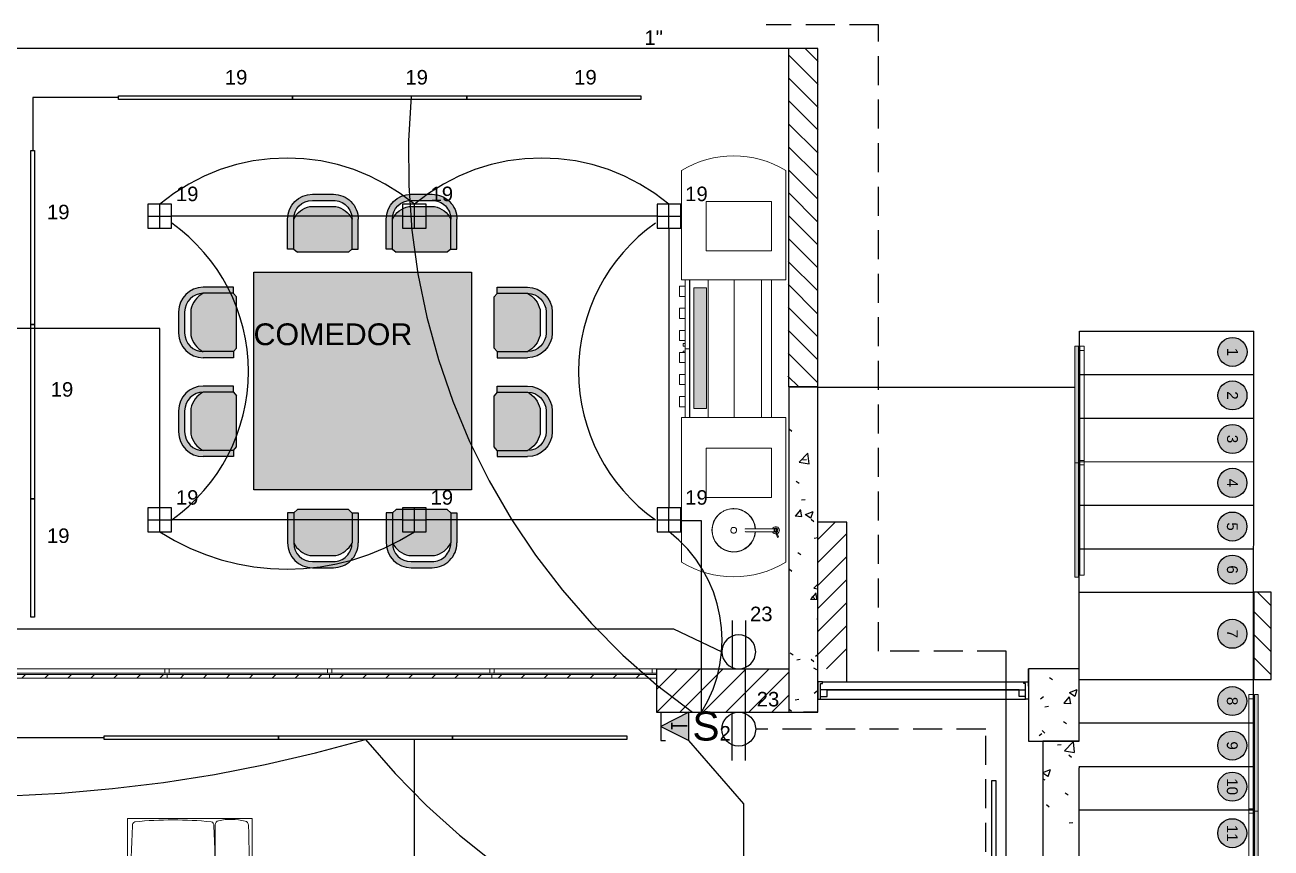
# Model space of a CAD drawing. Header units: inches. Extents: x 131 to 82119, y 71 to 16923.
# Drawn here: x 384.89 to 393.47, y 184.17 to 189.84 of the extents above; entities that cross this region are included whole.
import ezdxf
from ezdxf.enums import TextEntityAlignment as Align

# ---------------------------------------------------------------- set-up
doc = ezdxf.new("R2010")
doc.units = ezdxf.units.IN
doc.header["$MEASUREMENT"] = 0
doc.linetypes.add('HIDDEN', pattern=[9.525, 6.35, -3.175])
doc.linetypes.add('PISO', pattern=[0.3, 0.2, -0.1])
for name, color, linetype in [('A-ACHU-SOLID 255', 255, 'Continuous'), ('A-MUEB', 3, 'Continuous'), ('Arquitectonico', 253, 'Continuous'), ('INTERRUPTORES', 6, 'Continuous'), ('LAMPARAS', 20, 'Continuous'), ('Retorno', 5, 'HIDDEN')]:
    doc.layers.add(name, color=color, linetype=linetype)
for name, color, linetype, lineweight in [('A-GLAZ-CURT-MCUT', 52, 'Continuous', 18), ('A-GLAZ-CURT-OTLN', 52, 'Continuous', 18), ('A-GLAZ-CWMG-MCUT', 51, 'Continuous', 18), ('A-GLAZ-CWMG-OTLN', 51, 'Continuous', 18), ('DUCTO-PARED O TECHO', 7, 'Continuous', 25), ('DUCTO-PISO', 7, 'PISO', 25), ('I-FURN-____-OTLN', 30, 'Continuous', 18), ('Q-SPCQ-____-OTLN', 91, 'Continuous', 18), ('RED-TELEFONO', 240, 'TELEFONO', 25), ('RED-TELÉFONO', 240, 'TELEFONO', 25), ('SIMBOLOGIA', 150, 'Continuous', 25)]:
    doc.layers.add(name, color=color, linetype=linetype, lineweight=lineweight)
doc.styles.add('Arial_1', font='arial.ttf', dxfattribs={"height": 0.15})
doc.styles.add('ROMANS', font='romans.shx', dxfattribs={"width": 0.625})
doc.styles.get("Standard").update_dxf_attribs({"font": 'arial.ttf'})
doc.styles.add('swis Lt BT', font='swissl.ttf')
doc.linetypes.add('TELEFONO', pattern='A,0.32,-0.12,["TEL",Standard,S=0.065,R=0,X=-0.065,Y=-0.0325],-0.14', length=0.58)
pattern_1 = [(50, (393.4712, 186.17345), (0.546432, -0.047308), [0.057, -0.629]), (355, (393.4712, 186.17345), (-0.10543, 0.57337), [0.046, -0.503]), (100.451, (393.5172, 186.16945), (0.440955, 0.52571), [0.049, -0.534]), (46.184, (393.4712, 186.32545), (0.81312, -0.12606), [0.086, -0.943]), (96.636, (393.5392, 186.31545), (0.711995, 0.74225), [0.073, -0.801]), (351.184, (393.4712, 186.32545), (0.71223, 0.74262), [0.069, -0.754]), (21, (393.5472, 186.28745), (0.454985, -0.306292), [0.057, -0.629]), (326, (393.5472, 186.28745), (0.185766, 0.552594), [0.046, -0.503]), (71.451, (393.5852, 186.26245), (0.640536, 0.246016), [0.049, -0.534]), (37.5, (393.47122, 186.17345), (0.009206, 0.2541166), [0.025, -0.472, 0.025, -0.485, -0.505]), (37.5, (393.47122, 186.17345), (0.009206, 0.2541166), [-1.007, 0.025, -0.48]), (7.5, (393.47122, 186.17345), (0.200461, 0.300738), [0.025, -0.266, 0.025, -0.46, -0.192]), (7.5, (393.47122, 186.17345), (0.200461, 0.300738), [-0.776, 0.025, -0.167]), (327.5, (393.30122, 186.17345), (0.406483, -0.0170776), [0.025, -0.165, 0.025, -0.569, -0.789]), (327.5, (393.30122, 186.17345), (0.406483, -0.0170776), [-0.785, 0.025, -0.764]), (317.5, (393.22522, 186.17345), (0.443999, 0.076008), [0.025, -0.223, 0.025, -0.37, -0.56]), (317.5, (393.22522, 186.17345), (0.443999, 0.076008), [-0.642, 0.025, -0.535])]

# ---------------------------------------------------------------- blocks, each defined once
blk = doc.blocks.new('System Panel - Glazed-1501432-ARQ-SS')
at = {"layer": 'A-GLAZ-CURT-OTLN'}
h = blk.add_hatch(dxfattribs=at)
h.set_pattern_fill('FP_8', color=8, style=0, pattern_type=2)
h.set_pattern_definition([(45, (8.173, 0.781), (-0.079196, 0.079196), [])])
h.paths.add_polyline_path([(0.5669, -0.0495), (0.5669, -0.0245), (-0.5669, -0.0245), (-0.5669, -0.0495)], flags=0)
at = {"layer": 'A-GLAZ-CURT-MCUT'}
for p, q in [((0.5669, -0.0245), (-0.5669, -0.0245)), ((-0.5669, -0.0245), (-0.5669, -0.0495)), ((-0.5669, -0.0495), (0.5669, -0.0495)), ((0.5669, -0.0495), (0.5669, -0.0245))]:
    blk.add_line(p, q, dxfattribs=at)
blk = doc.blocks.new('Rectangular Mullion - 30mm Square-V1-ARQ-SS')
at = {"layer": 'A-GLAZ-CWMG-MCUT'}
for p, q in [((-0.03, 0.015), (0, 0.015)), ((-0.03, -0.015), (-0.03, 0.015)), ((0, 0.015), (0, -0.015)), ((0, -0.015), (-0.03, -0.015))]:
    blk.add_line(p, q, dxfattribs=at)
blk = doc.blocks.new('Rectangular Mullion - 30mm Square-1395236-ARQ-SS')
at = {"layer": 'A-GLAZ-CWMG-OTLN'}
for p, q in [((-7.6215, -0.7662), (-8.7102, -0.7662)), ((-7.6215, -0.7962), (-8.7102, -0.7962))]:
    blk.add_line(p, q, dxfattribs=at)
blk = doc.blocks.new('System Panel - Glazed-1501434-ARQ-SS')
at = {"layer": 'A-GLAZ-CURT-OTLN'}
h = blk.add_hatch(dxfattribs=at)
h.set_pattern_fill('FP_12', color=8, style=0, pattern_type=2)
h.set_pattern_definition([(45, (7.047, 0.781), (-0.079196, 0.079196), [])])
h.paths.add_polyline_path([(0.5594, -0.0495), (0.5594, -0.0245), (-0.5594, -0.0245), (-0.5594, -0.0495), (-0.4202, -0.0495)], flags=0)
at = {"layer": 'A-GLAZ-CURT-MCUT'}
for p, q in [((0.5594, -0.0245), (-0.5594, -0.0245)), ((-0.5594, -0.0245), (-0.5594, -0.0495)), ((-0.5594, -0.0495), (0.5594, -0.0495)), ((0.5594, -0.0495), (0.5594, -0.0245))]:
    blk.add_line(p, q, dxfattribs=at)
blk = doc.blocks.new('System Panel - Glazed-V4-ARQ-SS')
at = {"layer": 'A-GLAZ-CURT-OTLN'}
h = blk.add_hatch(dxfattribs=at)
h.set_pattern_fill('FP_13', color=8, style=0, pattern_type=2)
h.set_pattern_definition([(45, (5.928, 0.781), (-0.079196, 0.079196), [])])
h.paths.add_polyline_path([(0.5594, -0.0495), (0.5594, -0.0245), (-0.5594, -0.0245), (-0.5594, -0.0495), (-0.0113, -0.0495)], flags=0)
at = {"layer": 'A-GLAZ-CURT-MCUT'}
for p, q in [((0.5594, -0.0245), (-0.5594, -0.0245)), ((-0.5594, -0.0245), (-0.5594, -0.0495)), ((-0.5594, -0.0495), (0.5594, -0.0495)), ((0.5594, -0.0495), (0.5594, -0.0245))]:
    blk.add_line(p, q, dxfattribs=at)
blk = doc.blocks.new('System Panel - Glazed-V5-ARQ-SS')
at = {"layer": 'A-GLAZ-CURT-OTLN'}
h = blk.add_hatch(dxfattribs=at)
h.set_pattern_fill('FP_14', color=8, style=0, pattern_type=2)
h.set_pattern_definition([(45, (4.802, 0.781), (-0.079196, 0.079196), [])])
h.paths.add_polyline_path([(0.5669, -0.0495), (0.5669, -0.0245), (-0.5669, -0.0245), (-0.5669, -0.0495), (0.3901, -0.0495)], flags=0)
at = {"layer": 'A-GLAZ-CURT-MCUT'}
for p, q in [((0.5669, -0.0245), (-0.5669, -0.0245)), ((-0.5669, -0.0245), (-0.5669, -0.0495)), ((-0.5669, -0.0495), (0.5669, -0.0495)), ((0.5669, -0.0495), (0.5669, -0.0245))]:
    blk.add_line(p, q, dxfattribs=at)
blk = doc.blocks.new('Rectangular Mullion - 30mm Square-1501435-ARQ-SS')
at = {"layer": 'A-GLAZ-CWMG-OTLN'}
h = blk.add_hatch(dxfattribs=at)
h.set_pattern_fill('FP_15', color=8, style=0, pattern_type=2)
h.set_pattern_definition([(315, (5.369, -0.781), (0.079196, 0.079196), [])])
h.paths.add_polyline_path([(0.015, 0.015), (0.015, -0.015), (-0.015, -0.015), (-0.015, 0.015)], flags=0)
at = {"layer": 'A-GLAZ-CWMG-MCUT'}
for p, q in [((-0.015, 0.015), (0.015, 0.015)), ((-0.015, -0.015), (-0.015, 0.015)), ((0.015, 0.015), (0.015, -0.015)), ((0.015, -0.015), (-0.015, -0.015))]:
    blk.add_line(p, q, dxfattribs=at)
blk = doc.blocks.new('Rectangular Mullion - 30mm Square-V6-ARQ-SS')
at = {"layer": 'A-GLAZ-CWMG-OTLN'}
h = blk.add_hatch(dxfattribs=at)
h.set_pattern_fill('FP_16', color=8, style=0, pattern_type=2)
h.set_pattern_definition([(315, (6.488, -0.781), (0.079196, 0.079196), [])])
h.paths.add_polyline_path([(0.015, 0.015), (0.015, -0.015), (-0.015, -0.015), (-0.015, 0.015)], flags=0)
at = {"layer": 'A-GLAZ-CWMG-MCUT'}
for p, q in [((-0.015, 0.015), (0.015, 0.015)), ((-0.015, -0.015), (-0.015, 0.015)), ((0.015, 0.015), (0.015, -0.015)), ((0.015, -0.015), (-0.015, -0.015))]:
    blk.add_line(p, q, dxfattribs=at)
blk = doc.blocks.new('Rectangular Mullion - 30mm Square-V7-ARQ-SS')
at = {"layer": 'A-GLAZ-CWMG-OTLN'}
h = blk.add_hatch(dxfattribs=at)
h.set_pattern_fill('FP_17', color=8, style=0, pattern_type=2)
h.set_pattern_definition([(315, (7.606, -0.781), (0.079196, 0.079196), [])])
h.paths.add_polyline_path([(0.015, 0.015), (0.015, -0.015), (-0.015, -0.015), (-0.015, 0.015)], flags=0)
at = {"layer": 'A-GLAZ-CWMG-MCUT'}
for p, q in [((-0.015, 0.015), (0.015, 0.015)), ((-0.015, -0.015), (-0.015, 0.015)), ((0.015, 0.015), (0.015, -0.015)), ((0.015, -0.015), (-0.015, -0.015))]:
    blk.add_line(p, q, dxfattribs=at)
blk = doc.blocks.new('BBQ_Unit_10968 - Grill-757689-ARQ-SS')
at = {"layer": 'Q-SPCQ-____-OTLN'}
blk.add_hatch(color=256, dxfattribs=at).paths.add_polyline_path([(0.8617, -0.364), (0.8617, -0.2784), (0.0317, -0.2784), (0.0317, -0.364), (0.7622, -0.364)], flags=0)
for p, q in [((-0.0245, 0.27), (-0.7782, 0.27)), ((-0.0245, 0.17), (-0.0245, 0.27)), ((1.9218, 0.27), (0.9255, 0.27)), ((0.9255, 0.27), (0.9255, 0.17)), ((1.6918, 0.1793), (1.6918, 0.0079)), ((1.6936, 0.1906), (1.6939, 0.1903)), ((1.7481, 0.2192), (1.706, 0.203)), ((1.708, 0.2045), (1.7074, 0.2051)), ((1.7079, 0.1982), (1.7513, 0.2108)), ((1.7118, 0.0079), (1.7118, 0.1793)), ((1.7513, 0.2108), (1.7481, 0.2192)), ((-0.2233, 0.17), (-0.5633, 0.17)), ((-0.5633, 0.17), (-0.5633, -0.28)), ((-0.2233, -0.28), (-0.2233, 0.17)), ((-0.0245, 0.102), (-0.0245, 0.17)), ((-0.0245, 0.17), (0.9255, 0.17)), ((-0.0245, -0.0862), (-0.0245, 0.102)), ((0.9255, 0.102), (-0.0245, 0.102)), ((0.9255, 0.17), (0.9255, 0.102)), ((0.9255, 0.102), (0.9255, -0.0862)), ((1.1367, -0.28), (1.1367, 0.17)), ((1.1367, 0.17), (1.4767, 0.17)), ((1.4767, 0.17), (1.4767, -0.28)), ((-0.0245, -0.2652), (-0.0245, -0.0862)), ((-0.0245, -0.0862), (0.9255, -0.0862)), ((0.9255, -0.0862), (0.9255, -0.2652)), ((-0.5633, -0.28), (-0.2233, -0.28)), ((-0.0245, -0.3924), (-0.0245, -0.2652)), ((-0.0245, -0.2652), (0.9255, -0.2652)), ((0.0317, -0.364), (0.0317, -0.2784)), ((0.0317, -0.2784), (0.8617, -0.2784)), ((0.0317, -0.2784), (0.8617, -0.2784)), ((0.0317, -0.364), (0.0317, -0.2784)), ((0.8617, -0.2784), (0.8617, -0.364)), ((0.8617, -0.2784), (0.8617, -0.364)), ((0.9255, -0.2652), (0.9255, -0.3924)), ((1.4767, -0.28), (1.1367, -0.28)), ((-0.0245, -0.3924), (0.9255, -0.3924)), ((-0.0245, -0.45), (-0.0245, -0.3924)), ((-0.0245, -0.3946), (0.9255, -0.3946)), ((-0.0245, -0.4246), (0.0202, -0.4246)), ((0.0202, -0.4246), (0.0202, -0.4626)), ((0.0202, -0.4246), (0.0902, -0.4246)), ((0.8617, -0.364), (0.0317, -0.364)), ((0.8617, -0.364), (0.0317, -0.364)), ((0.0902, -0.4626), (0.0902, -0.4246)), ((0.0902, -0.4246), (0.1722, -0.4246)), ((0.1722, -0.4246), (0.1722, -0.4626)), ((0.1722, -0.4246), (0.2422, -0.4246)), ((0.2422, -0.4626), (0.2422, -0.4246)), ((0.2422, -0.4246), (0.3242, -0.4246)), ((0.3242, -0.4246), (0.3242, -0.4626)), ((0.3242, -0.4246), (0.3942, -0.4246)), ((0.3942, -0.4626), (0.3942, -0.4246)), ((0.3942, -0.4246), (0.4505, -0.4246)), ((0.4138, -0.4246), (0.4138, -0.4384)), ((0.4338, -0.4384), (0.4338, -0.4246)), ((0.4505, -0.3946), (0.4505, -0.4246)), ((0.4505, -0.4246), (0.4505, -0.3946)), ((0.4505, -0.4246), (0.4762, -0.4246)), ((0.4672, -0.4246), (0.4672, -0.4384)), ((0.4762, -0.4246), (0.4762, -0.4626)), ((0.4762, -0.4246), (0.5462, -0.4246)), ((0.5462, -0.4626), (0.5462, -0.4246)), ((0.5462, -0.4246), (0.6282, -0.4246)), ((0.6282, -0.4246), (0.6282, -0.4626)), ((0.6282, -0.4246), (0.6982, -0.4246)), ((0.6982, -0.4626), (0.6982, -0.4246)), ((0.6982, -0.4246), (0.7802, -0.4246)), ((0.7802, -0.4246), (0.7802, -0.4626)), ((0.7802, -0.4246), (0.8502, -0.4246)), ((0.8502, -0.4626), (0.8502, -0.4246)), ((0.8502, -0.4246), (0.9255, -0.4246)), ((0.9255, -0.3924), (0.9255, -0.45)), ((-0.7782, -0.45), (-0.0245, -0.45)), ((0.0902, -0.4626), (0.0202, -0.4626)), ((0.2422, -0.4626), (0.1722, -0.4626)), ((0.3942, -0.4626), (0.3242, -0.4626)), ((0.4338, -0.4384), (0.4138, -0.4384)), ((0.4762, -0.4384), (0.4672, -0.4384)), ((0.5462, -0.4626), (0.4762, -0.4626)), ((0.6982, -0.4626), (0.6282, -0.4626)), ((0.8502, -0.4626), (0.7802, -0.4626)), ((0.9255, -0.45), (1.9218, -0.45))]:
    blk.add_line(p, q, dxfattribs=at)
at = {"layer": 'Q-SPCQ-____-OTLN', "flags": 128}
for points in [[(1.6918, 0.1993), (1.6918, 0.199), (1.6918, 0.1987), (1.6918, 0.1984), (1.6918, 0.198), (1.6918, 0.1976), (1.6918, 0.1975)], [(1.6918, 0.1937), (1.6918, 0.193), (1.6918, 0.1923), (1.6918, 0.1916), (1.6918, 0.1908), (1.6918, 0.1901), (1.6918, 0.1893), (1.6918, 0.1884), (1.6918, 0.1876), (1.6918, 0.1867), (1.6918, 0.1858), (1.6918, 0.1849), (1.6918, 0.184), (1.6918, 0.183), (1.6918, 0.1821), (1.6918, 0.1811), (1.6918, 0.1801), (1.6918, 0.1793)], [(1.693, 0.1982), (1.6932, 0.2), (1.6939, 0.2016), (1.6949, 0.2031), (1.6962, 0.2043), (1.6978, 0.2051), (1.6995, 0.2055), (1.7013, 0.2055), (1.7022, 0.2054)], [(1.7005, 0.1908), (1.6995, 0.1908), (1.6978, 0.1912), (1.6962, 0.1921), (1.6949, 0.1933), (1.6939, 0.1947), (1.6932, 0.1964), (1.693, 0.1982)], [(1.7031, 0.2051), (1.7046, 0.2043), (1.706, 0.2031)], [(1.7076, 0.1964), (1.707, 0.1947), (1.706, 0.1933), (1.7046, 0.1921), (1.7031, 0.1912)], [(1.7118, 0.1793), (1.7118, 0.1803), (1.7118, 0.1813), (1.7118, 0.1823), (1.7118, 0.1832), (1.7118, 0.1841), (1.7118, 0.1851), (1.7118, 0.186), (1.7118, 0.1869), (1.7118, 0.1877), (1.7118, 0.1886), (1.7118, 0.1894), (1.7118, 0.1902), (1.7118, 0.191), (1.7118, 0.1918), (1.7118, 0.1925), (1.7118, 0.1932), (1.7118, 0.1939), (1.7118, 0.1945), (1.7118, 0.1951), (1.7118, 0.1957), (1.7118, 0.1962), (1.7118, 0.1967), (1.7118, 0.1972), (1.7118, 0.1977), (1.7118, 0.1981), (1.7118, 0.1984), (1.7118, 0.1988), (1.7118, 0.1991), (1.7118, 0.1993)], [(1.6919, 0.0586), (1.6898, 0.0585), (1.6839, 0.0579), (1.678, 0.0571), (1.6722, 0.056), (1.6663, 0.0547), (1.6606, 0.0532), (1.6549, 0.0514), (1.6493, 0.0494), (1.6437, 0.0472), (1.6383, 0.0448), (1.633, 0.0422), (1.6277, 0.0393), (1.6226, 0.0362), (1.6176, 0.033), (1.6128, 0.0295), (1.6081, 0.0259), (1.6035, 0.022), (1.5991, 0.018), (1.5949, 0.0138), (1.5908, 0.0095), (1.5869, 0.0049), (1.5832, 0.0003), (1.5797, -0.0045), (1.5764, -0.0095), (1.5733, -0.0146), (1.5703, -0.0198), (1.5676, -0.0251), (1.5652, -0.0305), (1.5629, -0.036), (1.5608, -0.0416), (1.559, -0.0473), (1.5574, -0.053), (1.5561, -0.0588), (1.5549, -0.0647), (1.554, -0.0706), (1.5534, -0.0765), (1.5529, -0.0824), (1.5528, -0.0884), (1.5528, -0.0944), (1.5531, -0.1003), (1.5536, -0.1062), (1.5544, -0.1121), (1.5554, -0.118), (1.5567, -0.1239), (1.5581, -0.1296), (1.5598, -0.1353), (1.5617, -0.141), (1.5639, -0.1465), (1.5663, -0.152), (1.5689, -0.1574), (1.5717, -0.1626), (1.5747, -0.1678), (1.5779, -0.1728), (1.5813, -0.1777), (1.5849, -0.1824), (1.5887, -0.187), (1.5927, -0.1915), (1.5968, -0.1958), (1.6011, -0.1999), (1.6056, -0.2038), (1.6102, -0.2076), (1.615, -0.2111), (1.6199, -0.2145), (1.6249, -0.2177), (1.6301, -0.2206), (1.6354, -0.2234), (1.6408, -0.226), (1.6463, -0.2283), (1.6518, -0.2304), (1.6575, -0.2323), (1.6632, -0.2339), (1.669, -0.2354), (1.6748, -0.2366), (1.6807, -0.2375), (1.6866, -0.2382), (1.6926, -0.2387), (1.6985, -0.239), (1.7018, -0.239)], [(1.6918, 0.0079), (1.6918, 0.0074), (1.6918, 0.0069), (1.6918, 0.0064), (1.6918, 0.0059), (1.6918, 0.0054), (1.6918, 0.0049), (1.6918, 0.0044), (1.6918, 0.0039), (1.6918, 0.0034), (1.6918, 0.0029), (1.6918, 0.0024), (1.6918, 0.0019), (1.6918, 0.0015), (1.6918, 0.001), (1.6918, 0.0005), (1.6918, 0.0001), (1.6918, -0.0004), (1.6918, -0.0008), (1.6918, -0.0012), (1.6918, -0.0016), (1.6918, -0.002), (1.6918, -0.0024), (1.6918, -0.0028), (1.6918, -0.0031), (1.6918, -0.0035), (1.6918, -0.0038), (1.6918, -0.0041), (1.6918, -0.0044), (1.6918, -0.0047), (1.6918, -0.005), (1.6918, -0.0052), (1.6918, -0.0055), (1.6918, -0.0057), (1.6918, -0.0059), (1.6918, -0.0061), (1.6918, -0.0062), (1.6918, -0.0064), (1.6918, -0.0065), (1.6918, -0.0066), (1.6918, -0.0067), (1.6918, -0.0067), (1.6918, -0.0068), (1.6918, -0.0068), (1.6918, -0.0068)], [(1.7018, -0.239), (1.7077, -0.2389), (1.7137, -0.2385), (1.7196, -0.2379), (1.7255, -0.2371), (1.7314, -0.236), (1.7372, -0.2347), (1.7429, -0.2332), (1.7486, -0.2314), (1.7542, -0.2294), (1.7598, -0.2272), (1.7652, -0.2248), (1.7706, -0.2222), (1.7758, -0.2193), (1.7809, -0.2162), (1.7859, -0.213), (1.7907, -0.2095), (1.7954, -0.2059), (1.8, -0.202), (1.8044, -0.198), (1.8086, -0.1938), (1.8127, -0.1895), (1.8166, -0.1849), (1.8203, -0.1803), (1.8238, -0.1755), (1.8271, -0.1705), (1.8303, -0.1654), (1.8332, -0.1602), (1.8359, -0.1549), (1.8384, -0.1495), (1.8406, -0.144), (1.8427, -0.1384), (1.8445, -0.1327), (1.8461, -0.127), (1.8475, -0.1212), (1.8486, -0.1153), (1.8495, -0.1094), (1.8501, -0.1035), (1.8506, -0.0976), (1.8507, -0.0916), (1.8507, -0.0856), (1.8504, -0.0797), (1.8499, -0.0738), (1.8491, -0.0679), (1.8481, -0.062), (1.8469, -0.0561), (1.8454, -0.0504), (1.8437, -0.0447), (1.8418, -0.039), (1.8396, -0.0335), (1.8372, -0.028), (1.8347, -0.0226), (1.8319, -0.0174), (1.8288, -0.0122), (1.8256, -0.0072), (1.8222, -0.0023), (1.8186, 0.0024), (1.8148, 0.007), (1.8109, 0.0115), (1.8067, 0.0158), (1.8024, 0.0199), (1.7979, 0.0238), (1.7933, 0.0276), (1.7885, 0.0311), (1.7836, 0.0345), (1.7786, 0.0377), (1.7734, 0.0406), (1.7681, 0.0434), (1.7627, 0.046), (1.7572, 0.0483), (1.7517, 0.0504), (1.746, 0.0523), (1.7403, 0.0539), (1.7345, 0.0554), (1.7287, 0.0566), (1.7228, 0.0575), (1.7169, 0.0582), (1.7118, 0.0586)], [(1.7118, -0.0068), (1.7118, -0.0068), (1.7118, -0.0068), (1.7118, -0.0067), (1.7118, -0.0066), (1.7118, -0.0066), (1.7118, -0.0065), (1.7118, -0.0063), (1.7118, -0.0062), (1.7118, -0.006), (1.7118, -0.0058), (1.7118, -0.0056), (1.7118, -0.0054), (1.7118, -0.0052), (1.7118, -0.0049), (1.7118, -0.0046), (1.7118, -0.0043), (1.7118, -0.004), (1.7118, -0.0037), (1.7118, -0.0034), (1.7118, -0.003), (1.7118, -0.0027), (1.7118, -0.0023), (1.7118, -0.0019), (1.7118, -0.0015), (1.7118, -0.0011), (1.7118, -0.0006), (1.7118, -0.0002), (1.7118, 0.0002), (1.7118, 0.0007), (1.7118, 0.0012), (1.7118, 0.0016), (1.7118, 0.0021), (1.7118, 0.0026), (1.7118, 0.0031), (1.7118, 0.0036), (1.7118, 0.0041), (1.7118, 0.0046), (1.7118, 0.0051), (1.7118, 0.0056), (1.7118, 0.0061), (1.7118, 0.0066), (1.7118, 0.0071), (1.7118, 0.0075), (1.7118, 0.0079)]]:
    blk.add_lwpolyline(points, dxfattribs=at)
at = {"layer": 'Q-SPCQ-____-OTLN'}
for centre, radius, start, end in [((-0.1802, -0.09), 0.698, 148.95156, 211.04844), ((1.3259, -0.09), 0.6961, 328.85963, 31.14037), ((1.7018, 0.2), 0.025, 90, 245.50126), ((1.7018, 0.2), 0.015, 90, 231.90558), ((1.7004, 0.1982), 0.00742, 0, 180), ((1.7004, 0.1982), 0.00742, 180, 360), ((1.7018, 0.2), 0.00982, 143.68166, 150), ((1.7018, 0.2), 0.00982, 90, 98.19359), ((1.7018, 0.2), 0.025, 24.26516, 90), ((1.7018, 0.2), 0.015, 26.1315, 90), ((1.7018, 0.2), 0.00982, 81.80641, 90), ((1.7009, 0.1983), 0.007, 359.3279, 42.6721), ((1.7018, 0.2), 0.015, 309.0921, 0), ((1.7018, 0.2), 0.025, 294.49341, 7.6897), ((1.7007, -0.09), 0.149, 93.43295, 270), ((1.7018, -0.09), 0.15, 93.83322, 270), ((1.7018, -0.09), 0.149, 93.85972, 270), ((1.7007, -0.09), 0.149, 270, 85.69221), ((1.7018, -0.09), 0.15, 270, 86.12786), ((1.7018, -0.09), 0.149, 270, 86.10187), ((1.7018, -0.09), 0.02, 90, 270), ((1.7018, -0.0068), 0.01, 195, 210), ((1.7018, -0.09), 0.02, 270, 90), ((1.7018, -0.0068), 0.01, 330, 345)]:
    blk.add_arc(centre, radius, start, end, dxfattribs=at)
for start_param, end_param in [(2.144127, 5.285719), (6.134036, 8.427312), (5.285719, 5.547519)]:
    blk.add_ellipse((1.7005, 0.1978), major_axis=(0.00692, 0.00722), ratio=0.999482, start_param=start_param, end_param=end_param, dxfattribs=at)
for points, knots in [([(1.6931, 0.1912), (1.6932, 0.191), (1.6935, 0.1907), (1.6938, 0.1904), (1.6939, 0.1903)], [0.55555556, 0.55555556, 0.55555556, 0.55555556, 0.61111111, 0.63680386, 0.63680386, 0.63680386, 0.63680386]), ([(1.6943, 0.19), (1.6944, 0.1899), (1.6945, 0.1898), (1.6947, 0.1896), (1.6951, 0.1894), (1.6955, 0.1891), (1.6958, 0.1889), (1.6961, 0.1888), (1.6964, 0.1886), (1.6968, 0.1885), (1.6973, 0.1883), (1.6979, 0.188), (1.6985, 0.1879), (1.699, 0.1878), (1.6995, 0.1877), (1.7004, 0.1877), (1.7012, 0.1877), (1.7018, 0.1877)], [0.6666667, 0.6666667, 0.6666667, 0.6666667, 0.6805556, 0.6944444, 0.7222222, 0.75, 0.7638889, 0.7777778, 0.7916667, 0.8055556, 0.8333333, 0.8611111, 0.8888889, 0.9027778, 0.9166667, 0.9444444, 1, 1, 1, 1]), ([(1.7018, 0.1877), (1.7024, 0.1878), (1.7032, 0.188), (1.7042, 0.1883), (1.7047, 0.1885), (1.7051, 0.1886), (1.7054, 0.1888), (1.7059, 0.189), (1.7064, 0.1894), (1.7069, 0.1897), (1.7072, 0.19), (1.7075, 0.1902), (1.7077, 0.1904), (1.7081, 0.1907), (1.7084, 0.1911), (1.7088, 0.1915), (1.7091, 0.192), (1.7095, 0.1924), (1.7097, 0.1928), (1.71, 0.1933), (1.7103, 0.1939), (1.7106, 0.1946), (1.7107, 0.1952), (1.7108, 0.1955)], [0, 0, 0, 0, 0.1, 0.15, 0.175, 0.2, 0.225, 0.25, 0.3, 0.35, 0.375, 0.4, 0.425, 0.45, 0.5, 0.55, 0.6, 0.65, 0.7, 0.75, 0.8, 0.9, 1, 1, 1, 1]), ([(1.7108, 0.1955), (1.7109, 0.1957), (1.7109, 0.1961), (1.711, 0.1965), (1.711, 0.1968), (1.711, 0.197), (1.711, 0.1972), (1.7111, 0.1975), (1.7111, 0.1978), (1.711, 0.1982), (1.711, 0.1985), (1.711, 0.1987), (1.711, 0.1988)], [0, 0, 0, 0, 0.0714286, 0.1071429, 0.125, 0.1428571, 0.1607143, 0.1785714, 0.2142857, 0.25, 0.2678571, 0.2857143, 0.2857143, 0.2857143, 0.2857143])]:
    blk.add_open_spline(points, degree=3, knots=knots, dxfattribs=at)
blk = doc.blocks.new('Meet_2_Seater_Connect_Left - Meet_2_Seater_Connect_Left-1030455-ARQ-SS')
at = {"layer": 'I-FURN-____-OTLN'}
for p, q in [((0.9722, 0.43), (-0.9517, 0.43)), ((-0.9547, 0.427), (-0.9547, -0.427)), ((0.9753, -0.427), (0.9753, 0.427)), ((-0.9106, 0.174), (-0.0285, 0.174)), ((0.0294, 0.174), (0.9115, 0.174)), ((-0.9516, -0.43), (0.9723, -0.43))]:
    blk.add_line(p, q, dxfattribs=at)
for centre, radius, start, end in [((-0.9517, 0.427), 0.003, 89.99992, 180), ((0.9723, 0.427), 0.003, 360, 92.45941), ((-0.5413, 0.2839), 0.4079, 166.18764, 192.20669), ((-0.9082, 0.3741), 0.03, 91.50256, 166.18764), ((-0.4702, -16.3267), 16.7366, 88.49335, 91.50256), ((-0.0309, 0.3741), 0.03, 13.80747, 88.49335), ((-0.1257, 0.3508), 0.1276, 6.0523, 13.80747), ((3.3446, 0.2646), 3.3449, 178.29309, 181.17339), ((0.0554, 0.3683), 0.0543, 166.18764, 184.29045), ((0.0318, 0.3741), 0.03, 91.50256, 166.18764), ((0.4698, -16.3267), 16.7366, 88.49335, 91.50256), ((0.9091, 0.3741), 0.03, 13.80747, 88.49335), ((0.5421, 0.2839), 0.4079, 347.79331, 13.80747), ((-0.9106, 0.204), 0.03, 192.20669, 270), ((-0.468, -11.5824), 11.7564, 87.87, 92.13268), ((-0.0285, 0.204), 0.03, 270, 344.7947), ((0.0294, 0.204), 0.03, 195.2053, 270), ((0.4666, -11.5824), 11.7564, 87.86732, 92.13), ((0.9115, 0.204), 0.03, 270, 347.79331), ((1.7318, -0.116), 2.6769, 174.37257, 185.62743), ((-0.9074, 0.1404), 0.0256, 85.90592, 166.09408), ((-0.0337, 0.1405), 0.0256, 3.87718, 84.12282), ((-4.5671, -0.1176), 4.5663, 356.78389, 3.26226), ((4.4368, -0.1175), 4.4376, 176.64364, 183.3102), ((0.0323, 0.1405), 0.0256, 95.87718, 176.12282), ((0.906, 0.1404), 0.0256, 13.90592, 94.09408), ((-1.7332, -0.116), 2.6769, 354.37257, 5.62743), ((-0.9517, -0.427), 0.003, 180, 271.91378), ((-0.9075, -0.3698), 0.0262, 199.35762, 278.64238), ((-0.47, 7.8311), 8.2382, 266.9834, 273.0166), ((-0.0333, -0.3703), 0.0256, 262.81295, 352.20449), ((0.0319, -0.3703), 0.0256, 187.79551, 277.18705), ((0.4687, 7.8311), 8.2382, 266.9834, 273.0166), ((0.9061, -0.3698), 0.0262, 261.35762, 340.64238), ((0.9723, -0.427), 0.003, 269.99995, 360)]:
    blk.add_arc(centre, radius, start, end, dxfattribs=at)
blk = doc.blocks.new('INDICADOR EJES')
at = {"layer": 'A-ACHU-SOLID 255'}
h = blk.add_hatch(color=256, dxfattribs=at)
edge = h.paths.add_edge_path()
edge.add_arc((0, 0.004), 0.004, 0, 360)
at = {"color": 0}
blk.add_circle((0, 0.004), 0.004, dxfattribs=at)
at = {"color": 0, "style": 'swis Lt BT'}
blk.add_attdef('1', text='', height=0.003, dxfattribs=at).set_placement((0, 0.004), align=Align.MIDDLE_CENTER)
blk = doc.blocks.new('silla comedor')
at = {"layer": 'A-ACHU-SOLID 255'}
h = blk.add_hatch(color=256, dxfattribs=at)
h.dxf.hatch_style = 1
h.paths.add_polyline_path([(-4.8293, -12.7554), (-4.8536, -12.7338), (-5.2055, -12.7338), (-5.2298, -12.7554), (-5.2727, -12.7554), (-5.2727, -12.9633, 0.414214), (-5.1022, -13.1338), (-4.9569, -13.1338, 0.414214), (-4.7864, -12.9633), (-4.7864, -12.7554)])
h.paths.add_polyline_path([(-4.9407, -13.0499, 0.220793), (-4.8285, -12.9633, -0.414214), (-4.9569, -13.0917), (-5.1022, -13.0917, -0.414212), (-5.2306, -12.9633, 0.220792), (-5.1184, -13.0499)], flags=16)
for p, q in [((-5.2727, -12.7554), (-5.2727, -12.9633)), ((-5.2298, -12.7554), (-5.2727, -12.7554)), ((-5.2306, -12.7554), (-5.2306, -12.9633)), ((-5.2298, -12.7554), (-5.2055, -12.7338)), ((-4.8536, -12.7338), (-5.2055, -12.7338)), ((-4.8293, -12.7554), (-4.8536, -12.7338)), ((-4.8293, -12.7554), (-4.7864, -12.7554)), ((-4.8285, -12.7554), (-4.8285, -12.9633)), ((-4.7864, -12.7554), (-4.7864, -12.9633)), ((-5.1184, -13.0499), (-4.9407, -13.0499)), ((-5.1022, -13.0917), (-4.9569, -13.0917)), ((-5.1022, -13.1338), (-4.9569, -13.1338))]:
    blk.add_line(p, q)
for centre, radius, start, end in [((-5.1022, -12.9633), 0.1705, 180, 269.99988), ((-5.1022, -12.9633), 0.1284, 180, 269.99988), ((-5.0812, -12.8857), 0.1684, 207.43942, 257.24246), ((-4.9569, -12.9633), 0.1705, 270, 0), ((-4.9569, -12.9633), 0.1284, 270, 0), ((-4.9779, -12.8857), 0.1684, 282.75754, 332.56058)]:
    blk.add_arc(centre, radius, start, end)
blk = doc.blocks.new('sfdsdf')
at = {"layer": 'A-ACHU-SOLID 255'}
h = blk.add_hatch(color=256, dxfattribs=at)
h.dxf.hatch_style = 1
h.paths.add_polyline_path([(3465.9056, 1369.0384), (3464.4056, 1369.0384), (3464.4056, 1370.5384), (3465.9056, 1370.5384)])
at = {"layer": 'A-MUEB'}
blk.add_lwpolyline([(3465.9056, 1369.0384), (3464.4056, 1369.0384), (3464.4056, 1370.5384), (3465.9056, 1370.5384)], close=True, dxfattribs=at)
at = {"layer": 'A-MUEB', "xscale": -1}
for p, rotation in [((3469.782, 1357.9604), 180.0000000071552), ((3470.4634, 1357.9604), 180.0000000071552), ((3477.0027, 1375.2243), 270.0000000071552), ((3477.0027, 1374.5443), 270.0000000071552)]:
    blk.add_blockref('silla comedor', p, dxfattribs=dict(at, rotation=rotation))
at = {"layer": 'A-MUEB'}
for p, rotation in [((3453.3085, 1375.2243), 89.99999999284476), ((3453.3085, 1374.5443), 89.99999999284476), ((3469.782, 1381.6542), 7.155216222376247e-09), ((3470.4634, 1381.6542), 7.155216222376247e-09)]:
    blk.add_blockref('silla comedor', p, dxfattribs=dict(at, rotation=rotation))
blk = doc.blocks.new('System Panel - Glazed-1488045-ARQ-P1')
at = {"layer": 'A-GLAZ-CURT-OTLN'}
blk.add_hatch(color=256, dxfattribs=at).paths.add_polyline_path([(-0.3945, 0.0495), (-0.3945, 0.0245), (0.3945, 0.0245), (0.3945, 0.0495), (0.0344, 0.0495)], flags=0)
for p, q in [((-0.3945, 0.0495), (0.3945, 0.0495)), ((-0.3945, 0.0495), (-0.3945, 0.0245)), ((0.3945, 0.0245), (-0.3945, 0.0245)), ((0.3945, 0.0495), (0.3945, 0.0245))]:
    blk.add_line(p, q, dxfattribs=at)
blk = doc.blocks.new('System Panel - Glazed-1488044-ARQ-P1')
at = {"layer": 'A-GLAZ-CURT-OTLN'}
blk.add_hatch(color=256, dxfattribs=at).paths.add_polyline_path([(-0.402, 0.0245), (0.402, 0.0245), (0.402, 0.0495), (-0.402, 0.0495)], flags=0)
for p, q in [((-0.402, 0.0495), (0.402, 0.0495)), ((-0.402, 0.0495), (-0.402, 0.0245)), ((0.402, 0.0245), (-0.402, 0.0245)), ((0.402, 0.0495), (0.402, 0.0245))]:
    blk.add_line(p, q, dxfattribs=at)
blk = doc.blocks.new('Rectangular Mullion - 30mm Square-1488043-ARQ-P1')
at = {"layer": 'A-GLAZ-CWMG-OTLN'}
for p, q in [((0, -5.8737), (0.03, -5.8737)), ((0, -6.6327), (0, -5.8737)), ((0.03, -5.8737), (0.03, -6.6327)), ((0.03, -6.6327), (0, -6.6327))]:
    blk.add_line(p, q, dxfattribs=at)
blk = doc.blocks.new('Rectangular Mullion - 30mm Square-1488009-ARQ-P1')
at = {"layer": 'A-GLAZ-CWMG-OTLN'}
for p, q in [((-0.015, -0.015), (-0.015, 0.015)), ((-0.015, 0.015), (0.015, 0.015)), ((0.015, 0.015), (0.015, -0.015)), ((0.015, -0.015), (-0.015, -0.015))]:
    blk.add_line(p, q, dxfattribs=at)
blk = doc.blocks.new('Rectangular Mullion - 30mm Square-1488014-ARQ-P1')
at = {"layer": 'A-GLAZ-CWMG-OTLN'}
for p, q in [((-0.03, -0.015), (-0.03, 0.015)), ((-0.03, 0.015), (0, 0.015)), ((0, 0.015), (0, -0.015)), ((0, -0.015), (-0.03, -0.015))]:
    blk.add_line(p, q, dxfattribs=at)
blk = doc.blocks.new('A$C633049BD')
at = {"layer": 'A-GLAZ-CURT-OTLN', "rotation": 90.00000000000031}
for name, p in [('System Panel - Glazed-1488044-ARQ-P1', (-0.217, 1.0464)), ('System Panel - Glazed-1488045-ARQ-P1', (-0.217, 0.25))]:
    blk.add_blockref(name, p, dxfattribs=at)
at = {"layer": 'A-GLAZ-CWMG-OTLN', "extrusion": (0, 0, -1), "rotation": 89.99999999999972}
for name, p in [('Rectangular Mullion - 30mm Square-1488014-ARQ-P1', (0.217, 1.4484)), ('Rectangular Mullion - 30mm Square-1488009-ARQ-P1', (0.217, 0.6445))]:
    blk.add_blockref(name, p, dxfattribs=at)
at = {"layer": 'A-GLAZ-CWMG-OTLN'}
for p in [(-0.232, 7.2922), (-0.232, 6.5032)]:
    blk.add_blockref('Rectangular Mullion - 30mm Square-1488043-ARQ-P1', p, dxfattribs=at)
blk = doc.blocks.new('TOMA')
at = {"layer": 'SIMBOLOGIA'}
for p, q in [((-0.0301, 0.2165), (-0.0301, 0.0062)), ((0.0294, 0.2165), (0.0294, 0.1463)), ((0.0294, 0.1463), (0.0294, 0.0059))]:
    blk.add_line(p, q, dxfattribs=at)
blk.add_circle((0, 0.0761), 0.0761, dxfattribs=at)
blk = doc.blocks.new('TEL')
at = {"layer": 'RED-TELEFONO', "linetype": 'Continuous'}
h = blk.add_hatch(color=256, dxfattribs=at)
h.dxf.hatch_style = 1
h.paths.add_polyline_path([(-0.1477, -0.0756), (0, 0), (-0.1477, 0.0756)])
for p, q in [((0, 0.075), (-0.0251, 0.075)), ((0, 0.075), (0, 0)), ((0, 0), (0, -0.075)), ((0, -0.075), (-0.0251, -0.075))]:
    blk.add_line(p, q, dxfattribs=at)
blk.add_lwpolyline([(-0.1477, -0.0756), (-0.1477, 0.0756), (0, 0)], close=True, dxfattribs=at)
at = {"layer": 'RED-TELEFONO', "color": 2, "linetype": 'TELEFONO', "style": 'ROMANS', "width": 0.7}
blk.add_text('T', height=0.08, rotation=270, dxfattribs=at).set_placement((-0.1384, 0.0022), align=Align.CENTER)

msp = doc.modelspace()

# ---------------------------------------------------------------- hatches: boundary and pattern name
at = {"layer": 'Arquitectonico'}
h = msp.add_hatch(dxfattribs=at)
h.set_pattern_fill('FP_1', color=256, angle=630, style=0, pattern_type=2)
h.set_pattern_definition([(315, (396.57288, 179.88406), (0.079196, 0.079196), [])])
h.paths.add_polyline_path([(390.1412, 187.3488), (390.3443, 187.3487), (390.3506, 189.6823), (390.1475, 189.6825)])
h = msp.add_hatch(dxfattribs=at)
h.set_pattern_fill('FP_2', color=256, angle=720, style=0, pattern_type=2)
h.set_pattern_definition(pattern_1)
h.paths.add_polyline_path([(390.3475, 185.1075), (390.3475, 187.3485), (390.1475, 187.3485), (390.1475, 185.1075), (390.205, 185.1075)], flags=0)
h = msp.add_hatch(dxfattribs=at)
h.set_pattern_fill('FP_37', color=256, angle=720, style=0, pattern_type=2)
h.set_pattern_definition([(45, (398.83122, 196.84045), (-0.079196, 0.079196), [])])
h.paths.add_polyline_path([(390.5475, 185.4073), (390.5475, 186.4173), (390.3475, 186.4173), (390.3475, 185.4073), (390.5711, 185.4073)])
h = msp.add_hatch(dxfattribs=at)
h.set_pattern_fill('FP_1', color=256, angle=630, style=0, pattern_type=2)
h.set_pattern_definition([(315, (394.42175, 181.72006), (0.079196, 0.079196), [])])
h.paths.add_polyline_path([(393.3496, 185.3339), (393.4692, 185.3339), (393.4692, 185.9337), (393.3493, 185.9337), (393.3493, 185.3682)])
h = msp.add_hatch(dxfattribs=at)
h.set_pattern_fill('FP_1', color=256, angle=720, style=0, pattern_type=2)
h.set_pattern_definition([(45, (393.47122, 186.17345), (-0.079196, 0.079196), [])])
h.paths.add_polyline_path([(390.1475, 185.1075), (390.1475, 185.4073), (389.2361, 185.4073), (389.2361, 185.1075), (389.8231, 185.1075)])
h = msp.add_hatch(dxfattribs=at)
h.set_pattern_fill('FP_2', color=256, angle=720, style=0, pattern_type=2)
h.set_pattern_definition(pattern_1)
h.paths.add_polyline_path([(391.7975, 184.9073), (392.1475, 184.9073), (392.1475, 185.4073), (391.7975, 185.4073)], flags=0)
h = msp.add_hatch(dxfattribs=at)
h.set_pattern_fill('FP_2', color=256, angle=720, style=0, pattern_type=2)
h.set_pattern_definition(pattern_1)
h.paths.add_polyline_path([(391.8975, 179.9742), (392.1475, 179.9742), (392.1475, 184.9073), (391.8975, 184.9073), (391.8975, 180.0993)], flags=0)

# ---------------------------------------------------------------- linework, layer by layer
for p, q in [((390.2549, 189.6825), (384.4999, 189.6825)), ((390.1475, 187.3488), (390.1475, 189.6825)), ((390.3474, 189.6823), (390.1475, 189.6825)), ((390.3474, 187.3487), (390.3474, 189.6823)), ((392.1475, 185.4073), (392.1489, 187.7344)), ((392.1485, 187.7344), (393.3505, 187.7337)), ((393.3488, 184.7737), (393.3505, 187.7337)), ((392.1483, 187.4344), (393.3503, 187.4337)), ((390.1475, 187.3488), (390.2549, 187.3488)), ((390.3475, 187.3485), (390.1475, 187.3485)), ((390.1475, 187.3485), (390.1475, 185.4073)), ((390.3475, 185.4073), (390.3475, 187.3485)), ((390.3475, 187.3485), (392.1168, 187.3485)), ((392.1481, 187.1344), (393.3501, 187.1337)), ((392.1479, 186.8344), (393.3499, 186.8337)), ((392.1477, 186.5344), (393.3498, 186.5337)), ((390.5475, 186.4173), (390.3475, 186.4173)), ((390.5475, 185.3173), (390.5475, 186.4173)), ((392.1475, 186.2344), (393.3496, 186.2337)), ((392.1474, 185.9344), (393.3494, 185.9337)), ((389.2361, 185.4073), (389.2361, 185.1075)), ((389.2362, 185.4075), (390.1476, 185.4075)), ((392.1475, 185.4073), (391.7975, 185.4073)), ((391.7975, 185.4073), (391.7975, 184.9073)), ((391.7975, 185.2873), (391.7975, 185.4073)), ((392.1459, 185.3341), (393.3491, 185.3341)), ((392.1475, 184.9073), (392.1475, 185.4073)), ((390.1475, 185.2873), (390.1475, 185.1075)), ((390.3475, 185.3173), (390.3475, 185.1973)), ((390.3475, 185.3173), (390.3475, 185.1973)), ((390.3792, 185.3173), (390.3475, 185.3173)), ((390.3475, 185.1075), (390.3475, 185.2873)), ((390.3665, 185.3052), (390.3792, 185.3052)), ((390.3665, 185.1973), (390.3665, 185.3052)), ((390.411, 185.2608), (390.3665, 185.2608)), ((390.3792, 185.3052), (390.3792, 185.3173)), ((390.3792, 185.3173), (391.7657, 185.3173)), ((390.411, 185.2163), (390.411, 185.2608)), ((391.734, 185.2608), (390.411, 185.2608)), ((391.734, 185.2588), (390.411, 185.2588)), ((391.734, 185.2608), (391.7784, 185.2608)), ((391.734, 185.2163), (391.734, 185.2608)), ((391.7657, 185.3173), (391.7975, 185.3173)), ((391.7657, 185.3052), (391.7657, 185.3173)), ((391.7784, 185.3052), (391.7657, 185.3052)), ((391.7784, 185.1973), (391.7784, 185.3052)), ((391.7975, 185.3173), (391.7975, 185.1973)), ((391.7975, 185.3173), (391.7975, 185.1973)), ((390.3475, 185.1973), (390.3665, 185.1973)), ((390.3665, 185.2163), (390.411, 185.2163)), ((390.3665, 185.1973), (391.7784, 185.1973)), ((391.7784, 185.2163), (391.734, 185.2163)), ((391.7975, 185.1973), (391.7784, 185.1973)), ((389.2361, 185.1075), (390.1475, 185.1075)), ((390.1475, 185.1075), (390.3475, 185.1075)), ((390.3475, 185.1073), (390.2475, 185.1073)), ((392.1459, 185.0341), (393.3491, 185.0341)), ((391.7975, 184.9073), (392.1475, 184.9073)), ((392.1475, 184.9073), (391.8975, 184.9073)), ((391.8975, 184.9073), (391.8975, 180.2193)), ((392.1457, 184.7341), (393.349, 184.7341)), ((392.1475, 184.7337), (392.1475, 184.725)), ((393.3488, 184.7737), (393.3483, 183.2537)), ((392.1475, 179.9742), (392.1475, 184.725)), ((392.1459, 184.4341), (393.3491, 184.4341))]:
    msp.add_line(p, q, dxfattribs=at)
msp.add_lwpolyline([(390.1474, 187.3488), (390.1474, 185.1073), (390.3474, 185.1073), (390.3474, 187.3488), (390.1474, 187.3488)], dxfattribs=at)
msp.add_lwpolyline([(393.3496, 185.9337), (393.3496, 185.3339), (393.4692, 185.3339), (393.4692, 185.9337)], close=True, dxfattribs=at)
at = {"layer": 'DUCTO-PARED O TECHO'}
for points in [[(385.5288, 189.3426), (384.9396, 189.3426), (384.9396, 188.9784)], [(387.4853, 188.5258), (385.8959, 188.5258)], [(389.2394, 188.5258), (387.65, 188.5258)], [(389.3217, 188.4435), (389.3217, 186.5164)], [(385.8136, 186.5164), (385.8136, 187.7518), (384.7735, 187.7518)], [(384.618, 186.5359), (384.618, 185.6811), (389.353, 185.6811), (389.6854, 185.524)], [(387.4853, 186.434), (385.8959, 186.434)], [(389.2279, 186.434), (387.65, 186.434)], [(389.5468, 185.1075), (389.5468, 186.4264), (389.4117, 186.4264)], [(391.6452, 179.9704), (391.6452, 185.5291)], [(389.8483, 185.0979), (389.8483, 185.4073)], [(385.4312, 184.9316), (383.4236, 184.9316)], [(387.5676, 183.8459), (387.5676, 184.9186)]]:
    msp.add_lwpolyline(points, dxfattribs=at)
at = {"layer": 'DUCTO-PISO'}
for points in [[(391.6452, 185.5291), (390.7642, 185.5291), (390.7642, 189.8439), (389.9919, 189.8439)], [(391.5033, 180.2458), (391.5033, 184.9907), (389.9189, 184.9907)]]:
    msp.add_lwpolyline(points, dxfattribs=at)
at = {"layer": 'LAMPARAS'}
for p, q in [((385.8959, 188.6082), (385.7312, 188.6082)), ((385.7312, 188.6082), (385.7312, 188.4435)), ((385.8136, 188.4435), (385.8136, 188.6082)), ((387.65, 188.6082), (387.4853, 188.6082)), ((387.4853, 188.6082), (387.4853, 188.4435)), ((387.5676, 188.4435), (387.5676, 188.6082)), ((389.4041, 188.6082), (389.2394, 188.6082)), ((389.2394, 188.6082), (389.2394, 188.4435)), ((389.3217, 188.4435), (389.3217, 188.6082)), ((385.7312, 188.5258), (385.8959, 188.5258)), ((387.4853, 188.5258), (387.65, 188.5258)), ((389.2394, 188.5258), (389.4041, 188.5258)), ((385.7312, 188.4435), (385.8959, 188.4435)), ((387.4853, 188.4435), (387.65, 188.4435)), ((389.2394, 188.4435), (389.4041, 188.4435)), ((385.8959, 186.5164), (385.7312, 186.5164)), ((385.7312, 186.5164), (385.7312, 186.3517)), ((385.8136, 186.3517), (385.8136, 186.5164)), ((387.65, 186.5164), (387.4853, 186.5164)), ((387.4853, 186.5164), (387.4853, 186.3517)), ((387.5676, 186.3517), (387.5676, 186.5164)), ((389.4041, 186.5164), (389.2394, 186.5164)), ((389.2394, 186.5164), (389.2394, 186.3517)), ((389.3217, 186.3517), (389.3217, 186.5164)), ((385.7312, 186.434), (385.8959, 186.434)), ((387.4853, 186.434), (387.65, 186.434)), ((389.2394, 186.434), (389.4041, 186.434)), ((385.7312, 186.3517), (385.8959, 186.3517)), ((387.4853, 186.3517), (387.65, 186.3517)), ((389.2394, 186.3517), (389.4041, 186.3517))]:
    msp.add_line(p, q, dxfattribs=at)
for points in [[(385.5288, 189.3556), (386.7288, 189.3556), (386.7288, 189.3296), (385.5288, 189.3296)], [(386.7288, 189.3556), (387.9288, 189.3556), (387.9288, 189.3296), (386.7288, 189.3296)], [(387.9288, 189.3556), (389.1288, 189.3556), (389.1288, 189.3296), (387.9288, 189.3296)], [(384.9512, 188.9784), (384.9512, 187.7784), (384.9252, 187.7784), (384.9252, 188.9784)], [(385.7312, 188.4435), (385.8959, 188.4435), (385.8959, 188.6082), (385.7312, 188.6082)], [(387.4853, 188.4435), (387.65, 188.4435), (387.65, 188.6082), (387.4853, 188.6082)], [(389.2394, 188.4435), (389.4041, 188.4435), (389.4041, 188.6082), (389.2394, 188.6082)], [(384.9512, 187.7784), (384.9512, 186.5784), (384.9252, 186.5784), (384.9252, 187.7784)], [(384.9512, 186.5784), (384.9512, 185.7621), (384.9252, 185.7621), (384.9252, 186.5784)], [(385.7312, 186.3517), (385.8959, 186.3517), (385.8959, 186.5164), (385.7312, 186.5164)], [(387.4853, 186.3517), (387.65, 186.3517), (387.65, 186.5164), (387.4853, 186.5164)], [(389.2394, 186.3517), (389.4041, 186.3517), (389.4041, 186.5164), (389.2394, 186.5164)], [(385.4312, 184.9446), (386.6312, 184.9446), (386.6312, 184.9186), (385.4312, 184.9186)], [(386.6312, 184.9446), (387.8312, 184.9446), (387.8312, 184.9186), (386.6312, 184.9186)], [(387.8312, 184.9446), (389.0312, 184.9446), (389.0312, 184.9186), (387.8312, 184.9186)], [(391.5727, 184.6372), (391.5727, 183.4372), (391.5467, 183.4372), (391.5467, 184.6372)]]:
    msp.add_lwpolyline(points, close=True, dxfattribs=at)
at = {"layer": 'RED-TELÉFONO'}
msp.add_lwpolyline([(391.6299, 179.6475), (389.838, 179.6475), (389.838, 184.4764), (389.458, 184.9115)], dxfattribs=at)
at = {"layer": 'Retorno'}
for centre, radius, start, end in [((392.2135, 188.9182), 4.6877, 174.6451, 234.38149), ((386.6906, 187.5576), 1.3686, 50.14559, 129.85441), ((388.4447, 187.5576), 1.3686, 50.14559, 129.85441), ((385.1729, 187.4555), 1.2515, 305.29083, 54.70917), ((389.9509, 187.4555), 1.2515, 125.29083, 234.70917), ((386.6906, 187.7128), 1.6192, 237.20473, 302.79527), ((388.7408, 185.6042), 0.9467, 328.35399, 52.1499), ((384.4274, 194.7271), 10.2014, 254.0473, 285.9527), ((391.288, 188.2631), 5.2577, 219.50245, 272.81985)]:
    msp.add_arc(centre, radius, start, end, dxfattribs=at)

# ---------------------------------------------------------------- block references
at = {"layer": 'Arquitectonico', "rotation": 270}
for name, p in [('BBQ_Unit_10968 - Grill-757689-ARQ-SS', (389.8575, 188.0631)), ('sfdsdf', (-982.5771, 3652.5457)), ('Meet_2_Seater_Connect_Left - Meet_2_Seater_Connect_Left-1030455-ARQ-SS', (386.0215, 183.4201))]:
    msp.add_blockref(name, p, dxfattribs=at)
at = {"layer": 'Arquitectonico', "xscale": 24.99999999999999, "yscale": 24.99999999999999, "zscale": 24.99999999999999, "rotation": 270}
for p, values in [((393.1034, 187.5903), {'1': '1'}), ((393.1032, 187.2905), {'1': '2'}), ((393.103, 186.9904), {'1': '3'}), ((393.1029, 186.6882), {'1': '4'}), ((393.1026, 186.387), {'1': '5'}), ((393.1024, 186.0904), {'1': '6'}), ((393.1022, 185.6479), {'1': '7'}), ((393.102, 185.1844), {'1': '8'}), ((393.102, 184.8777), {'1': '9'}), ((393.102, 184.5946), {'1': '10'}), ((393.102, 184.2737), {'1': '11'})]:
    msp.add_blockref('INDICADOR EJES', p, dxfattribs=at).add_auto_attribs(values)
at = {"layer": 'Arquitectonico'}
for name, p in [('A$C633049BD', (392.3833, 186.1823)), ('System Panel - Glazed-1501432-ARQ-SS', (385.2979, 185.3923)), ('Rectangular Mullion - 30mm Square-1395236-ARQ-SS', (393.4712, 186.1734)), ('System Panel - Glazed-1501434-ARQ-SS', (386.4242, 185.3923)), ('Rectangular Mullion - 30mm Square-1395236-ARQ-SS', (394.59, 186.1734)), ('System Panel - Glazed-V4-ARQ-SS', (387.5429, 185.3923)), ('Rectangular Mullion - 30mm Square-1395236-ARQ-SS', (395.7088, 186.1734)), ('System Panel - Glazed-V5-ARQ-SS', (388.6692, 185.3923)), ('Rectangular Mullion - 30mm Square-1395236-ARQ-SS', (396.8276, 186.1734))]:
    msp.add_blockref(name, p, dxfattribs=at)
at = {"layer": 'Arquitectonico', "extrusion": (0, 0, -1), "rotation": 180}
for name, p in [('Rectangular Mullion - 30mm Square-V7-ARQ-SS', (-385.8648, 185.3923)), ('Rectangular Mullion - 30mm Square-V6-ARQ-SS', (-386.9835, 185.3923)), ('Rectangular Mullion - 30mm Square-1501435-ARQ-SS', (-388.1023, 185.3923)), ('Rectangular Mullion - 30mm Square-V1-ARQ-SS', (-389.2361, 185.3923))]:
    msp.add_blockref(name, p, dxfattribs=at)
at = {"layer": 'Arquitectonico', "xscale": -1}
msp.add_blockref('A$C633049BD', (393.1129, 183.782), dxfattribs=at)
at = {"layer": 'RED-TELÉFONO', "xscale": -1.29829461337991, "yscale": 1.298294613379902, "zscale": 1.298294613379902}
msp.add_blockref('TEL', (389.2662, 185.0097), dxfattribs=at)
at = {"layer": 'SIMBOLOGIA', "xscale": -1.534310573126468, "yscale": 1.534310573126468, "zscale": 1.534310573126468}
msp.add_blockref('TOMA', (389.8021, 185.4073), dxfattribs=at)
at = {"layer": 'SIMBOLOGIA', "xscale": 1.534310573126468, "yscale": 1.534310573126468, "zscale": 1.534310573126468, "rotation": 180}
msp.add_blockref('TOMA', (389.8021, 185.1075), dxfattribs=at)

# ---------------------------------------------------------------- texts
for s, p in [('1"', (389.2159, 189.7066)), ('19', (386.3399, 189.4333)), ('19', (387.5834, 189.4333)), ('19', (388.7465, 189.4333)), ('19', (386.0028, 188.6295)), ('19', (387.7569, 188.6295)), ('19', (389.511, 188.6295)), ('19', (385.1145, 188.5046)), ('19', (385.1405, 187.2821)), ('19', (386.0028, 186.5377)), ('19', (387.7569, 186.5377)), ('19', (389.511, 186.5377)), ('19', (385.1145, 186.2739)), ('23', (389.9575, 185.7349)), ('23', (390.0037, 185.1475))]:
    msp.add_text(s, height=0.1).set_placement(p, align=Align.CENTER)
at = {"layer": 'Arquitectonico', "insert": (386.4597, 187.787), "char_height": 0.15, "width": 1.340822, "attachment_point": 1, "style": 'Arial_1'}
msp.add_mtext('COMEDOR', dxfattribs=at)
at = {"layer": 'INTERRUPTORES', "insert": (389.4834, 185.1122), "char_height": 0.2, "attachment_point": 1}
msp.add_mtext_dynamic_manual_height_columns('\\pt0.0082306;S{\\H0.5x;2}', width=0.353086, gutter_width=12.5, heights=[0], dxfattribs=at)

doc.saveas('drawing.dxf')
